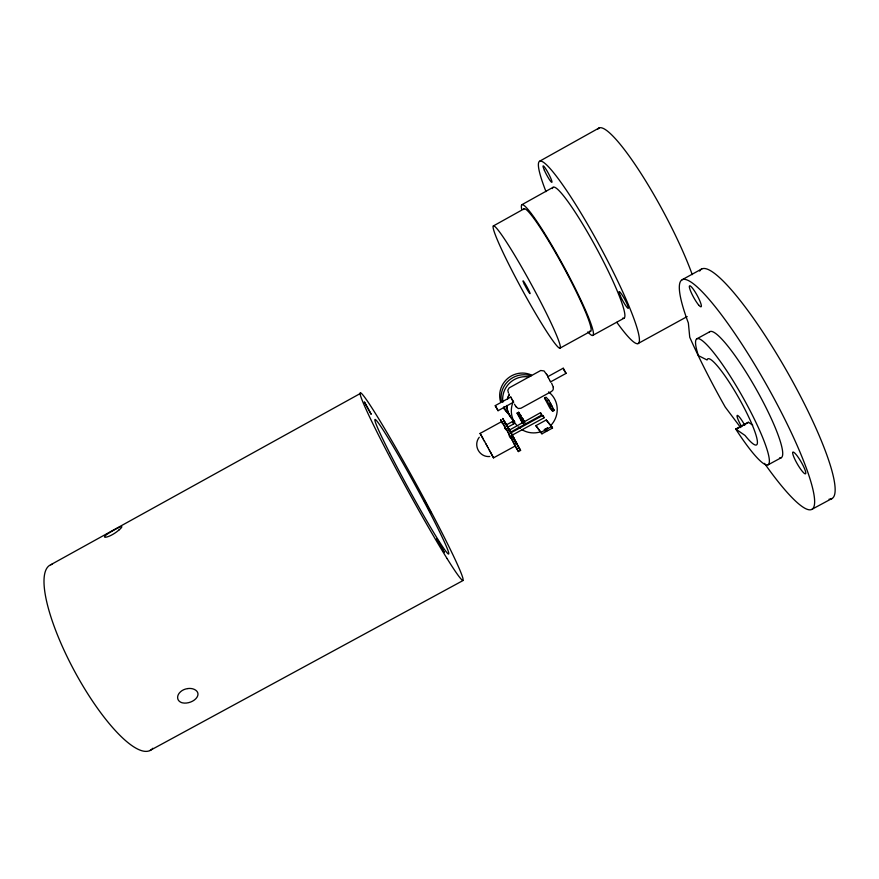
<?xml version="1.0" encoding="UTF-8"?>
<svg xmlns="http://www.w3.org/2000/svg" width="879" height="879" viewBox="0 0 879 879"><rect width="100%" height="100%" fill="white"/><g stroke="black" fill="none" stroke-linecap="round" stroke-linejoin="round"><path stroke-width="1.32" d="M479.264 437.27C472.803 445.367 479.549 457.596 489.834 456.498M547.749 430.26L546.32 431.051M539.86 161.088L599.324 127.851M521.785 204.763L553.045 187.337M493.339 225.958L524.192 208.762M50.685 564.779L360.599 393.331M682.225 279.698L701.838 268.897M559.923 348.194A69.606 5.318 61.4 0 0 514.38 254.734A69.606 5.318 61.4 0 0 505.777 258.195A69.606 5.318 61.4 0 0 559.923 348.194L590.534 331.35M592.754 335.404L623.958 318.242M495.262 405.626L510.776 397.022L513.6 402.11L498.063 410.735L495.262 405.691L496.822 408.339M547.617 376.783L563.23 368.191L566.087 373.355M550.452 381.958L566.076 373.377M637.846 343.656L687.169 316.572M483.34 439.203L480.088 433.424L501.733 421.546L507.71 431.831M522.533 423.195L517.083 413.119L518.632 412.273L525.928 424.458M544.53 398.066L546.079 397.209L548.793 400.187L554.253 410.405L552.682 411.262L549.935 408.175L544.53 398.066L547.21 401.044L552.682 411.262M517.083 413.119L519.467 416.272L521.038 415.404M547.21 401.044L548.793 400.187M512.468 421.546L506.359 424.898L507.392 426.733M513.775 423.92L507.633 427.194M509.062 430.281L540.508 412.69M510.227 432.369L541.761 415.009M510.897 432.875L542.782 415.404L544.057 417.756M512.149 435.182L544.101 417.789L543.497 416.569M535.904 425.645L546.233 419.986L551.693 426.491L552.517 428.04L541.958 433.819L535.904 425.645L541.958 433.819M696.673 338.931L709.694 331.801M516.588 443.049L520.577 450.4L518.456 451.564L514.457 444.214L516.588 443.049L513.182 436.775M492.273 455.652L493.526 457.849L515.182 446.016L511.82 439.357M541.123 432.281L551.693 426.491M517.039 448.762L519.181 447.598M735.734 429.029L745.029 435.446A49.455 7.691 60.5 0 0 745.755 410.954A49.455 7.691 60.5 0 0 707.068 359.994L698.409 355.61L698.047 354.545A72.386 11.262 60.5 0 1 721.956 363.763A72.386 11.262 60.5 0 1 768.609 455.3A72.386 11.262 60.5 0 1 737.096 431.139L735.734 429.029L748.282 422.206L752.677 425.084M748.534 422.37L736.042 429.337M149.924 750.534L463.002 580.558M768.004 464.881L781.156 457.761M812.13 509.205L832.094 498.459M546.002 431.171L545.178 431.171M187.776 688.576L187.183 688.675A10.35 7.735 -14.1 0 0 179.514 692.839L179.151 693.278A10.416 7.362 -15.6 0 0 177.976 699.343L178.151 699.75A10.416 6.911 -17 0 0 181.843 702.684L182.371 702.826A10.416 6.428 -18.2 0 0 192.611 701.134A10.416 6.428 -18.2 0 0 197.973 694.333L197.962 693.916A10.416 6.911 -17 0 0 195.687 690.202L195.27 689.927A10.416 7.362 -15.6 0 0 187.809 688.565M566.054 373.377L565.604 372.806M513.6 402.186L511.985 399.429M522.533 418.415L524.236 421.524L522.522 418.426M552.177 408.087L554.253 410.405M552.517 428.04L546.233 419.986M503.953 420.514L508.589 428.414M740.645 427.579L725.241 407.087L722.571 402.351A155.792 25.81 60.5 0 1 691.685 341.612L689.74 337.25L688.367 323.011L687.422 320.472A131.872 21.821 60.5 0 1 719.549 312.287A131.872 21.821 60.5 0 1 810.779 481.428A131.872 21.821 60.5 0 1 764.488 463.365M509.194 435.259L509.732 436.05M512.49 421.601L513.765 423.887L513.127 422.667M480.099 433.413L484.604 441.5M515.907 406.537L518.28 408.537L520.983 408.23L551.627 391.419L553.133 389.815L553.352 387.243M514.457 404.175L515.753 406.307M515.632 406.12L516.028 406.735M548.056 377.355L548.683 378.388M516.907 444.356L515.632 442.258M547.584 375.794L544.057 370.949L540.739 370.498L509.172 387.859L507.798 390.243L508.469 393.056M517.753 445.961L517.313 445.246M546.496 374.014L546.903 374.674M565.23 372.202L564.79 371.465M514.94 445.961L518.456 451.564M551.452 405.658L550.672 404.263M515.347 441.774L514.72 440.687M516.116 443.236L514.589 440.577M492.317 455.696L491.009 453.168M511.149 433.303L511.666 434.204M541.057 413.559C539.618 411.339 542.761 416.657 541.057 413.822M514.38 440.093L513.666 438.83M520.577 450.4L518.072 446.027M513.721 439.05L514.16 439.83M564.703 371.312L563.857 369.718M513.281 438.16L512.896 437.467L513.27 438.247M548.957 378.86L549.65 380.146M508.996 429.15L502.755 418.415L503.667 420.481M509.37 430.743L510.073 432.039M512.094 436.039L512.501 436.764M508.743 428.578L509.424 429.897M511.853 435.731L512.336 436.588M506.864 430.314L500.645 419.569L502.37 423.217M509.238 429.457L510.699 432.204M509.282 436.006L510.238 437.731M521.84 420.755L520.983 419.283L522.016 421.085M521.785 420.898L522.664 422.381L522.104 421.239M509.721 430.336L511.215 433.028M507.59 431.512L509.567 435.105M508.084 432.402L509.084 434.204M484.241 440.818L486.021 444.049M543.343 416.547L542.804 415.47M486.735 445.334L488.01 447.653M485.889 443.785L487.109 446.038M511.117 432.973L511.71 433.929M487.834 447.367L489.625 450.608M511.545 433.754L513.149 436.588M508.48 429.589L508.952 430.457M509.413 434.918L511.018 437.753M489.229 449.905L490.735 452.63M551.287 404.999L550.232 403.241L550.518 403.966M511.963 434.523L512.38 435.281M508.37 429.271L508.765 430.007M496.998 408.669L498.041 410.658M510.249 436.445L514.457 444.214M490.174 451.641L493.537 457.86M518.632 412.273L520.456 415.624M521.665 417.866L524.082 422.349M519.467 416.272L524.356 425.315M512.787 436.028L514.061 438.28M508.018 428.732L507.557 427.886L507.974 428.545M511.062 437.94L511.93 439.456M505.029 428.216L505.875 429.688M512.842 422.294L512.523 421.689M505.128 428.293L505.491 428.985M513.951 438.192L517.138 444.389M551.375 405.164L551.924 406.329M505.875 424.612L506.194 425.205M505.128 423.326L505.491 424.019M505.59 424.052L505.062 423.03M504.172 421.491L504.469 422.063M549.814 380.453L550.397 381.706M502.513 423.304L501.711 421.557M511.084 397.715L510.787 397.099M504.612 422.151L504.128 421.151M551.627 383.211L553.418 387.507M563.78 369.576L563.23 368.29M552.43 188.556A74.451 9.043 61.6 0 1 596.401 248.087A74.451 9.043 61.6 0 1 622.64 318.165M521.752 209.411A74.352 7.34 61.5 0 1 564.736 268.216A74.352 7.34 61.5 0 1 587.82 331.91M545.991 191.622A103.634 12.603 61.6 0 1 561.769 183.535A103.634 12.603 61.6 0 1 631.276 311.77A103.634 12.603 61.6 0 1 616.827 322.329M597.676 129.334A103.898 17.108 61.7 0 1 639.253 170.768A103.898 17.108 61.7 0 1 692.245 274.622M523.642 209.554A69.694 6.878 61.5 0 1 563.758 267.469A69.694 6.878 61.5 0 1 589.479 331.207M152.825 748.249A105.315 28.985 61.6 0 1 75.275 672.556A105.315 28.985 61.6 0 1 52.454 564.241M509.567 414.613A22.491 21.865 -37.1 0 1 503.634 407.746M501.382 401.263A22.491 21.865 -37.1 0 1 509.051 380.277A22.491 21.865 -37.1 0 1 531.048 375.937M504.821 409.548A22.338 21.722 -37.3 0 1 503.436 407.757M500.525 401.615A22.338 21.722 -37.3 0 1 507.622 378.53A22.338 21.722 -37.3 0 1 531.597 375.08M513.655 420.547A22.7 22.041 -36.6 0 1 506.875 406.263M507.502 399.297A22.7 22.041 -36.6 0 1 509.128 394.869M548.562 391.924A23.206 22.513 -36.3 0 1 550.683 425.59M540.475 431.875A23.206 22.513 -36.3 0 1 522.038 429.754M520.082 428.436A23.206 22.513 -36.3 0 1 518.28 426.93M516.643 425.227A23.206 22.513 -36.3 0 1 512.721 402.934M514.72 421.623A22.821 22.162 -36.6 0 1 506.722 405.461M507.612 398.484A22.821 22.162 -36.6 0 1 509.402 394.089M510.479 415.789A22.36 21.733 -37 0 1 503.942 406.647M502.843 402.219A22.36 21.733 -37 0 1 528.762 376.926M699.684 271.095A131.982 23.711 60.4 0 1 787.441 372.213A131.982 23.711 60.4 0 1 829.062 499.173M741.645 426.645A11.075 1.703 60.4 0 1 737.096 416.635A11.075 1.703 60.4 0 1 739.898 417.679L740.217 418.085A11.075 1.703 60.4 0 1 744.744 425.216M709.155 332.372A72.419 11.954 60.5 0 1 756.863 390.364A72.419 11.954 60.5 0 1 779.541 457.937M371.103 414.075L364.367 401.934L371.059 414.13M431.04 512.875L424.216 500.503L431.04 512.875M444.247 552.473L436.742 538.783L444.247 552.473M547.562 428.018L544.365 429.677L547.562 428.018M792.726 452.454L792.693 452.663A12.548 2.165 59.9 0 0 793.166 455.146L793.33 455.641A12.548 2.165 59.9 0 0 803.878 473.023A12.548 2.165 59.9 0 0 802.12 463.683A12.548 2.165 59.9 0 0 792.726 452.454M118.808 530.125L118.753 530.18A10.021 2.45 -32.3 0 1 106.216 537.124L105.909 537.179A10.054 1.868 -31.4 0 1 104.601 536.498A10.054 1.264 -30.6 0 1 107.447 533.992L107.875 533.685A10.032 0.659 -29.8 0 1 120.313 526.807L120.599 526.708A10.054 1.264 -30.6 0 1 121.741 527.015A10.054 1.868 -31.4 0 1 119.159 529.85L118.808 530.125M548.661 404.098L550.342 407.208L548.694 404.131M698.53 304.826L698.201 304.431A11.954 2.011 61.2 0 1 689.685 288.499A11.954 2.011 61.2 0 1 694.168 290.477A11.954 2.011 61.2 0 1 701.376 305.826L701.376 306.09A11.954 2.011 61.2 0 1 698.53 304.826M447.07 558.55L444.521 554.418A106.722 5.219 61.3 0 1 361.016 397.209A106.722 5.219 61.3 0 1 429.084 508.007L431.908 513.336A106.722 5.219 61.3 0 1 447.07 558.55M544.409 170.339A9.306 1.132 62 0 0 551.858 182.316A9.306 1.132 62 0 0 546.255 169.636A9.306 1.132 62 0 0 544.409 170.339M620.398 296.08A9.537 1.209 61.3 0 0 628.243 308.353A9.537 1.209 61.3 0 0 622.453 295.476A9.537 1.209 61.3 0 0 620.398 296.08M524.323 284.17A7.241 0.549 61.4 0 0 530.015 293.663A7.241 0.549 61.4 0 0 525.356 284.06A7.241 0.549 61.4 0 0 524.323 284.17M389.54 452.663A76.66 3.747 61.3 0 0 448.598 554.034A76.66 3.747 61.3 0 0 397.506 453.696A76.66 3.747 61.3 0 0 389.54 452.663"/></g></svg>
